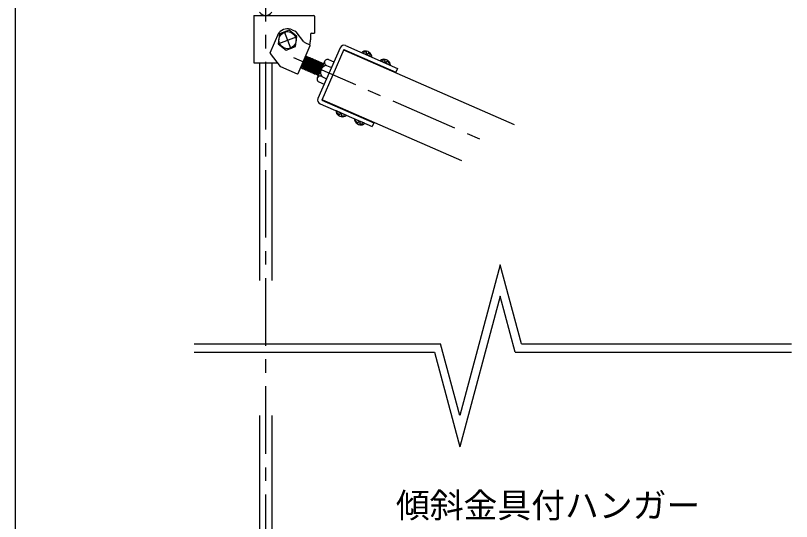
# Model space of a CAD drawing. Units: millimetres on the paper. Extents: x -203 to 207, y -139 to 146.
# Drawn here: x -63.3 to -5.9, y 46.7 to 84.1 of the extents above; entities that cross this region are included whole.
import ezdxf
from ezdxf.enums import TextEntityAlignment as Align

# ---------------------------------------------------------------- set-up
doc = ezdxf.new("R2010")
doc.units = ezdxf.units.MM
doc.linetypes.add('CHAIN1', pattern=[8, 5, -1, 1, -1])
for name, color, linetype in [('1-0_断面', 134, 'Continuous'), ('1-1_寸法', 134, 'Continuous'), ('1-2_文字', 134, 'Continuous'), ('F-1_レイアウト', 134, 'Continuous')]:
    doc.layers.add(name, color=color, linetype=linetype)
doc.styles.add('ＭＳ ゴシック', font='')
doc.styles.get('ＭＳ ゴシック').set_extended_font_data('MS Gothic')

msp = doc.modelspace()

# ---------------------------------------------------------------- linework, layer by layer
at = {"layer": '1-0_断面', "color": 2, "linetype": 'CHAIN1'}
for p, q in [((-44.801, 104.685), (-44.801, 11.684)), ((-42.733, 81.004), (-28.365, 74.723))]:
    msp.add_line(p, q, dxfattribs=at)
at = {"layer": '1-0_断面'}
for p, q in [((-45.681, 84.116), (-45.681, 80.616)), ((-45.681, 84.116), (-41.231, 84.116)), ((-45.501, 84.116), (-44.101, 84.116)), ((-45.476, 84.116), (-44.126, 84.116)), ((-45.476, 84.116), (-44.126, 84.116)), ((-41.181, 84.066), (-41.181, 82.816)), ((-44.463, 81.356), (-43.811, 82.847)), ((-43.767, 82.76), (-43.88, 82.018)), ((-43.069, 83.034), (-43.767, 82.76)), ((-43.436, 82.943), (-42.926, 81.64)), ((-42.482, 82.565), (-43.069, 83.034)), ((-42.845, 83.061), (-42.616, 82.962)), ((-41.972, 82.172), (-42.538, 82.901)), ((-41.481, 82.716), (-41.481, 82.316)), ((-41.381, 82.816), (-41.181, 82.816)), ((-43.833, 82.036), (-42.529, 82.547)), ((-42.595, 81.823), (-42.482, 82.565)), ((-41.895, 82.111), (-41.529, 81.951)), ((-43.88, 82.018), (-43.293, 81.55)), ((-43.293, 81.55), (-42.595, 81.823)), ((-42.404, 79.824), (-41.503, 81.886)), ((-39.285, 81.734), (-40.927, 77.978)), ((-39.01, 81.614), (-40.652, 77.858)), ((-39.03, 81.568), (-26.419, 76.055)), ((-39.01, 81.614), (-35.162, 79.932)), ((-38.89, 81.889), (-35.041, 80.207)), ((-44.457, 81.306), (-43.715, 80.349)), ((-41.797, 81.064), (-42.086, 80.252)), ((-41.718, 81.095), (-42.055, 80.173)), ((-41.976, 80.204), (-41.687, 81.016)), ((-41.866, 80.156), (-41.577, 80.968)), ((-41.828, 81.143), (-41.797, 81.064)), ((-41.797, 81.064), (-41.718, 81.095)), ((-41.756, 80.108), (-41.467, 80.92)), ((-41.718, 81.095), (-41.687, 81.016)), ((-41.687, 81.016), (-41.608, 81.047)), ((-41.608, 81.047), (-41.577, 80.968)), ((-41.577, 80.968), (-41.498, 80.999)), ((-41.498, 80.999), (-41.467, 80.92)), ((-41.467, 80.92), (-41.388, 80.951)), ((-41.388, 80.951), (-41.357, 80.872)), ((-36.975, 81.052), (-37.688, 81.364)), ((-37.352, 81.312), (-37.325, 81.373)), ((-37.242, 81.264), (-37.215, 81.325)), ((-45.681, 80.616), (-43.922, 80.616)), ((-45.251, 80.616), (-45.251, 64.519)), ((-44.351, 80.616), (-44.351, 64.519)), ((-43.696, 80.334), (-42.47, 79.798)), ((-41.646, 80.06), (-41.357, 80.872)), ((-41.536, 80.012), (-41.247, 80.824)), ((-41.426, 79.964), (-41.137, 80.776)), ((-41.357, 80.872), (-41.278, 80.903)), ((-41.316, 79.916), (-41.027, 80.728)), ((-41.278, 80.903), (-41.247, 80.824)), ((-41.247, 80.824), (-41.168, 80.855)), ((-41.207, 79.868), (-40.917, 80.68)), ((-41.168, 80.855), (-41.137, 80.776)), ((-41.137, 80.776), (-41.058, 80.807)), ((-41.097, 79.82), (-40.807, 80.632)), ((-41.058, 80.807), (-41.027, 80.728)), ((-41.027, 80.728), (-40.948, 80.759)), ((-40.987, 79.772), (-40.697, 80.584)), ((-40.972, 79.498), (-40.431, 80.735)), ((-40.948, 80.759), (-40.917, 80.68)), ((-40.917, 80.68), (-40.838, 80.711)), ((-40.877, 79.724), (-40.587, 80.536)), ((-40.838, 80.711), (-40.807, 80.632)), ((-40.807, 80.632), (-40.728, 80.663)), ((-40.728, 80.663), (-40.697, 80.584)), ((-40.697, 80.584), (-40.618, 80.615)), ((-40.618, 80.615), (-40.587, 80.536)), ((-40.587, 80.536), (-40.508, 80.567)), ((-40.508, 80.567), (-40.526, 80.519)), ((-40.508, 80.567), (-40.507, 80.563)), ((-40.292, 80.429), (-39.926, 80.268)), ((-40.156, 80.86), (-39.746, 80.681)), ((-35.601, 80.451), (-36.313, 80.763)), ((-35.977, 80.711), (-35.95, 80.772)), ((-35.867, 80.663), (-35.84, 80.724)), ((-42.196, 80.3), (-42.165, 80.221)), ((-42.086, 80.252), (-42.055, 80.173)), ((-42.055, 80.173), (-41.976, 80.204)), ((-41.976, 80.204), (-41.945, 80.125)), ((-41.866, 80.156), (-41.835, 80.077)), ((-41.756, 80.108), (-41.725, 80.029)), ((-41.646, 80.06), (-41.615, 79.981)), ((-41.536, 80.012), (-41.505, 79.933)), ((-41.426, 79.964), (-41.395, 79.885)), ((-41.316, 79.916), (-41.286, 79.837)), ((-41.207, 79.868), (-41.176, 79.789)), ((-41.097, 79.82), (-41.066, 79.741)), ((-40.987, 79.772), (-40.956, 79.693)), ((-35.041, 80.207), (-35.162, 79.932)), ((-40.877, 79.724), (-40.875, 79.72)), ((-40.877, 79.211), (-40.466, 79.031)), ((-40.653, 79.604), (-40.286, 79.444)), ((-40.772, 77.583), (-36.924, 75.9)), ((-40.652, 77.858), (-36.804, 76.175)), ((-40.632, 77.903), (-30.311, 73.392)), ((-38.858, 76.746), (-39.57, 77.057)), ((-39.304, 76.846), (-39.331, 76.784)), ((-39.194, 76.798), (-39.221, 76.736)), ((-37.483, 76.145), (-38.196, 76.456)), ((-37.929, 76.245), (-37.956, 76.183)), ((-37.819, 76.197), (-37.846, 76.135)), ((-36.804, 76.175), (-36.924, 75.9)), ((-45.251, 54.519), (-45.251, 32.873)), ((-44.351, 54.519), (-44.351, 32.873))]:
    msp.add_line(p, q, dxfattribs=at)
for points in [[(-41.828, 81.143), (-42.165, 80.221), (-42.086, 80.252)], [(-41.608, 81.047), (-41.945, 80.125), (-41.866, 80.156)], [(-41.498, 80.999), (-41.835, 80.077), (-41.756, 80.108)], [(-41.388, 80.951), (-41.725, 80.029), (-41.646, 80.06)], [(-41.278, 80.903), (-41.615, 79.981), (-41.536, 80.012)], [(-41.168, 80.855), (-41.505, 79.933), (-41.426, 79.964)], [(-41.058, 80.807), (-41.395, 79.885), (-41.316, 79.916)], [(-40.948, 80.759), (-41.286, 79.837), (-41.207, 79.868)], [(-40.838, 80.711), (-41.176, 79.789), (-41.097, 79.82)], [(-40.728, 80.663), (-41.066, 79.741), (-40.987, 79.772)], [(-40.618, 80.615), (-40.956, 79.693), (-40.877, 79.724)]]:
    msp.add_lwpolyline(points, dxfattribs=at)
msp.add_circle((-43.181, 82.292), 0.63, dxfattribs=at)
for centre, radius, start, end in [((-44.801, 84.646), 0.53, 211.89079, 328.10922), ((-41.231, 84.066), 0.05, 0, 90), ((-43.181, 82.292), 0.84, 66.38759, 138.6348), ((-42.696, 82.778), 0.2, 37.82175, 66.38759), ((-41.381, 82.716), 0.1, 90, 180), ((-41.814, 82.295), 0.2, 217.82175, 246.38759), ((-43.118, 82.384), 1.638, 344.81487, 357.64309), ((-41.549, 81.906), 0.05, 336.38759, 66.38759), ((-39.01, 81.614), 0.3, 66.38759, 156.38759), ((-37.429, 80.984), 0.5, 66.38764, 114.85857), ((-44.417, 81.336), 0.05, 156.38759, 217.77713), ((-37.575, 81.327), 0.128, 120.37013, 156.56648), ((-37.681, 81.374), 0.0117, 155.40674, 238.20136), ((-37.529, 81.449), 0.0431, 160.52191, 250.89945), ((-37.483, 80.862), 0.55, 74.72203, 96.31122), ((-37.282, 81.32), 0.0699, 187.20335, 305.57193), ((-37.362, 81.362), 0.0394, 16.50321, 51.03595), ((-37.429, 80.984), 0.5, 17.9086, 66.38764), ((-37.197, 81.29), 0.0394, 81.73934, 116.2838), ((-37.483, 80.862), 0.55, 36.46181, 58.0539), ((-37.02, 81.227), 0.0431, 241.90906, 332.25397), ((-36.972, 81.064), 0.0117, 255.0033, 337.36748), ((-37.079, 81.11), 0.128, 336.29822, 12.37886), ((-43.675, 80.38), 0.05, 217.77713, 246.38759), ((-40.216, 79.904), 0.53, 98.27837, 214.4968), ((-40.224, 80.644), 0.226, 72.41284, 252.41318), ((-36.307, 80.773), 0.0117, 155.40674, 238.20136), ((-36.2, 80.726), 0.128, 120.37013, 156.56648), ((-36.055, 80.383), 0.5, 66.38764, 114.85857), ((-36.154, 80.849), 0.0431, 160.52191, 250.89945), ((-36.108, 80.261), 0.55, 74.72203, 96.31122), ((-35.908, 80.72), 0.0699, 187.20335, 305.57193), ((-35.988, 80.761), 0.0394, 16.50321, 51.03595), ((-36.055, 80.383), 0.5, 17.9086, 66.38764), ((-35.823, 80.689), 0.0394, 81.73934, 116.2838), ((-36.108, 80.261), 0.55, 36.46181, 58.0539), ((-35.646, 80.626), 0.0431, 241.90906, 332.25397), ((-35.598, 80.463), 0.0117, 255.0033, 337.36748), ((-35.705, 80.509), 0.128, 336.29822, 12.37886), ((-42.45, 79.844), 0.05, 246.38759, 336.38759), ((-40.765, 79.407), 0.226, 60.36198, 240.36234), ((-40.652, 77.858), 0.3, 156.38759, 246.38759), ((-39.466, 76.999), 0.128, 156.2087, 192.40505), ((-39.116, 77.125), 0.5, 197.91661, 246.38754), ((-39.573, 77.046), 0.0117, 74.57382, 157.36844), ((-39.525, 76.882), 0.0431, 61.87573, 152.25327), ((-39.063, 77.247), 0.55, 216.46396, 238.05315), ((-39.348, 76.82), 0.0394, 261.73923, 296.27197), ((-39.116, 77.125), 0.5, 246.38754, 294.86658), ((-39.263, 76.789), 0.0699, 7.20325, 125.57182), ((-39.183, 76.747), 0.0394, 196.49138, 231.03584), ((-39.063, 77.247), 0.55, 254.72128, 276.31337), ((-39.017, 76.66), 0.0431, 340.52121, 70.86612), ((-38.971, 76.783), 0.128, 300.39632, 336.47696), ((-38.864, 76.736), 0.0117, 335.4077, 57.77188), ((-38.092, 76.398), 0.128, 156.2087, 192.40505), ((-37.742, 76.524), 0.5, 197.91661, 246.38754), ((-38.199, 76.445), 0.0117, 74.57382, 157.36844), ((-38.151, 76.281), 0.0431, 61.87573, 152.25327), ((-37.689, 76.646), 0.55, 216.46396, 238.05315), ((-37.974, 76.219), 0.0394, 261.73923, 296.27197), ((-37.742, 76.524), 0.5, 246.38754, 294.86658), ((-37.889, 76.188), 0.0699, 7.20325, 125.57182), ((-37.809, 76.146), 0.0394, 196.49138, 231.03584), ((-37.689, 76.646), 0.55, 254.72128, 276.31337), ((-37.642, 76.059), 0.0431, 340.52121, 70.86612), ((-37.597, 76.182), 0.128, 300.39632, 336.47696), ((-37.49, 76.135), 0.0117, 335.4077, 57.77188)]:
    msp.add_arc(centre, radius, start, end, dxfattribs=at)
at = {"layer": '1-1_寸法'}
for p, q in [((-27.451, 65.678), (-30.441, 54.519)), ((-25.881, 59.819), (-27.451, 65.678)), ((-27.451, 63.36), (-30.441, 52.201)), ((-26.342, 59.219), (-27.451, 63.36)), ((-50.073, 59.819), (-31.862, 59.819)), ((-30.441, 54.519), (-31.862, 59.819)), ((-25.881, 59.819), (-5.915, 59.819)), ((-50.073, 59.219), (-32.322, 59.219)), ((-32.322, 59.219), (-30.441, 52.201)), ((-26.342, 59.219), (-5.915, 59.219))]:
    msp.add_line(p, q, dxfattribs=at)
at = {"layer": 'F-1_レイアウト'}
msp.add_line((-63.294, -8.45), (-63.294, 145.961), dxfattribs=at)

# ---------------------------------------------------------------- texts
at = {"layer": '1-2_文字', "style": 'ＭＳ ゴシック'}
msp.add_text('傾斜金具付ハンガー', height=1.833, dxfattribs=at).set_placement((-35.165, 46.415), align=Align.BOTTOM_LEFT)

doc.saveas('drawing.dxf')
